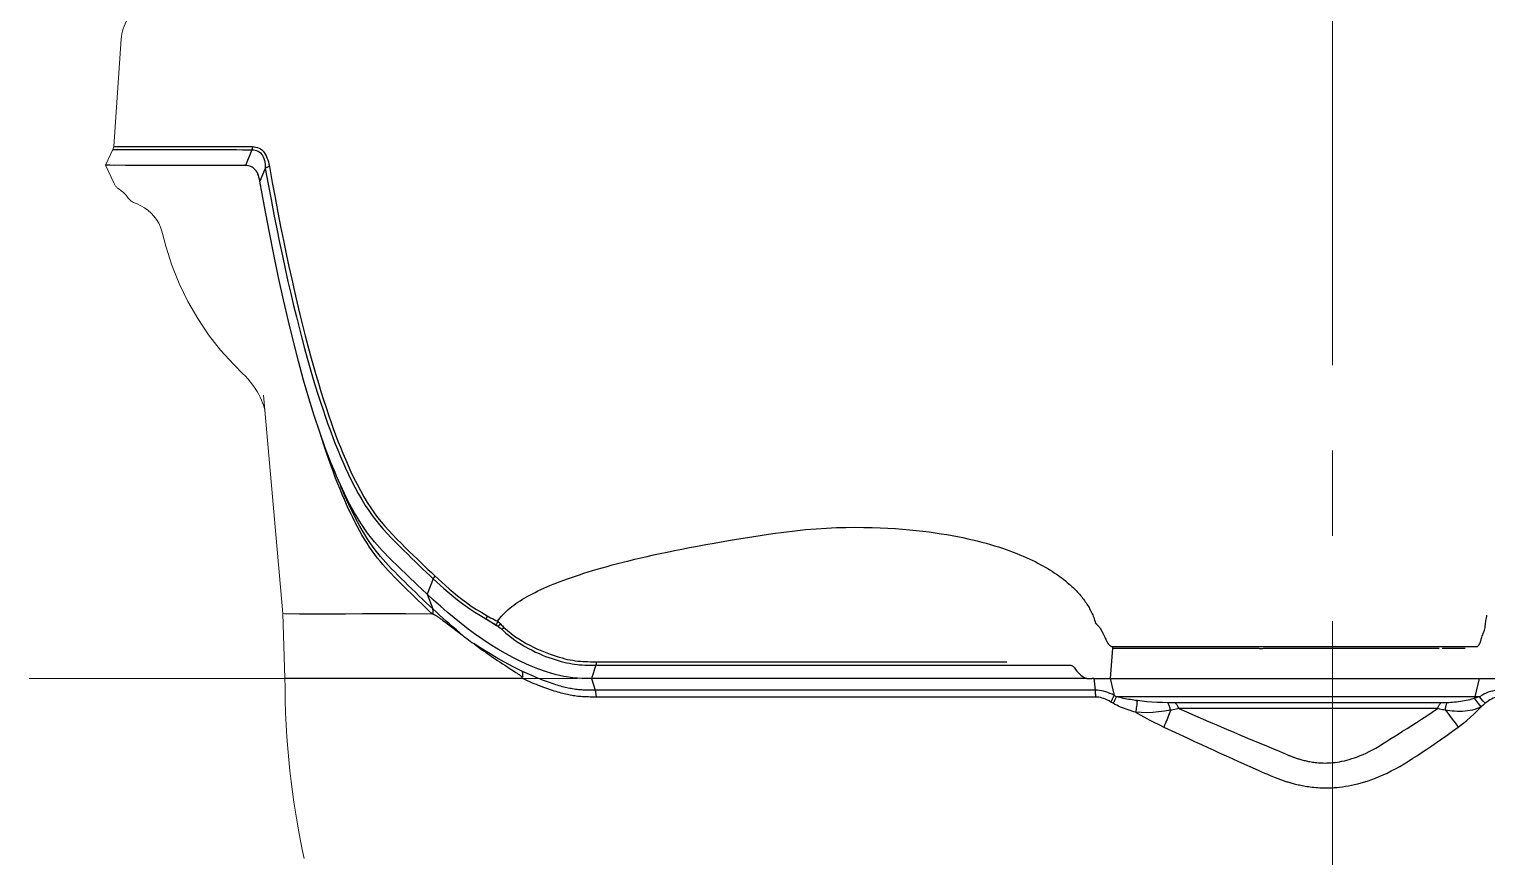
# Model space of a CAD drawing. Header units: millimetres. Extents: x 100 to 940, y 100 to 694.
# Drawn here: x 308.882 to 313.151, y 155.075 to 157.5 of the extents above; entities that cross this region are included whole.
import ezdxf

# ---------------------------------------------------------------- set-up
doc = ezdxf.new("R2010")
doc.units = ezdxf.units.MM
doc.linetypes.add('CENTER', pattern=[2, 1.25, -0.25, 0.25, -0.25])
doc.layers.add('CL', color=1, linetype='CENTER', lineweight=9)
doc.layers.add('OUTLINE', color=6, linetype='Continuous', lineweight=9)

msp = doc.modelspace()

# ---------------------------------------------------------------- linework, layer by layer
at = {"color": 9, "linetype": 'Continuous'}
for p, q in [((309.13, 157.1561), (309.1325, 157.156)), ((309.1397, 157.156), (309.1428, 157.156)), ((309.1428, 157.156), (309.1505, 157.156)), ((309.1505, 157.156), (309.1557, 157.1559)), ((309.1557, 157.1559), (309.1586, 157.1559)), ((309.1586, 157.1559), (309.1606, 157.156)), ((309.1792, 157.1559), (309.1817, 157.1559)), ((309.1817, 157.1559), (309.187, 157.156)), ((309.187, 157.156), (309.1913, 157.156)), ((309.1913, 157.156), (309.2015, 157.1559)), ((309.2095, 157.1559), (309.2453, 157.1559)), ((309.2453, 157.1559), (309.2516, 157.1559)), ((309.2617, 157.1559), (309.2765, 157.1559)), ((309.2765, 157.1559), (309.2845, 157.1558)), ((309.2845, 157.1558), (309.293, 157.1558)), ((309.3213, 157.1558), (309.3317, 157.1558)), ((309.3317, 157.1558), (309.3603, 157.1558)), ((309.4729, 157.1557), (309.4909, 157.1557)), ((309.1277, 157.1472), (309.1302, 157.1472)), ((309.1355, 157.1472), (309.1396, 157.1472)), ((309.1396, 157.1472), (309.1515, 157.1471)), ((309.1515, 157.1471), (309.1555, 157.1471)), ((309.1555, 157.1471), (309.1575, 157.1471)), ((309.1575, 157.1471), (309.1626, 157.1472)), ((309.1626, 157.1472), (309.1657, 157.1472)), ((309.169, 157.1472), (309.176, 157.1471)), ((309.176, 157.1471), (309.1785, 157.1471)), ((309.1785, 157.1471), (309.181, 157.1471)), ((309.181, 157.1471), (309.1864, 157.1471)), ((309.1864, 157.1471), (309.1894, 157.1471)), ((309.1894, 157.1471), (309.1996, 157.1471)), ((309.1996, 157.1471), (309.2403, 157.1471)), ((309.2745, 157.147), (309.2825, 157.147)), ((309.2825, 157.147), (309.291, 157.147)), ((309.3193, 157.147), (309.3297, 157.147)), ((309.3297, 157.147), (309.3583, 157.147)), ((309.5341, 157.1468), (309.5154, 157.1006)), ((309.1445, 157.0319), (309.1445, 157.0319)), ((309.1449, 157.0319), (309.1445, 157.0319)), ((309.1725, 157.0048), (309.1724, 157.0049)), ((309.7862, 156.1677), (309.7797, 156.1844)), ((310.0652, 155.8896), (310.0475, 155.8442)), ((310.0475, 155.8442), (310.0643, 155.8011)), ((310.2614, 155.7583), (310.2649, 155.7548)), ((310.2649, 155.7548), (310.2683, 155.7514)), ((310.2683, 155.7514), (310.2717, 155.748)), ((312.0547, 155.6865), (312.0484, 155.5971)), ((312.0548, 155.6876), (312.0547, 155.6865)), ((312.0549, 155.6888), (312.0548, 155.6876)), ((312.055, 155.6911), (312.0549, 155.69)), ((312.0549, 155.69), (312.0549, 155.6888)), ((312.1305, 155.6859), (312.1636, 155.6859)), ((312.1308, 155.6911), (312.1639, 155.6911)), ((312.1636, 155.6859), (312.1938, 155.6859)), ((312.1639, 155.6911), (312.1941, 155.6911)), ((312.2297, 155.6859), (312.2539, 155.6859)), ((312.23, 155.6911), (312.2542, 155.6911)), ((312.2539, 155.6859), (312.2616, 155.6859)), ((312.2542, 155.6911), (312.2618, 155.6911)), ((312.2616, 155.6859), (312.2832, 155.6859)), ((312.2618, 155.6911), (312.2835, 155.6911)), ((312.3162, 155.6859), (312.3345, 155.6859)), ((312.3165, 155.6911), (312.3348, 155.6911)), ((312.3345, 155.6859), (312.377, 155.6859)), ((312.3348, 155.6911), (312.3773, 155.6911)), ((312.4232, 155.6859), (312.4397, 155.6858)), ((312.4235, 155.6911), (312.44, 155.691)), ((312.474, 155.686), (312.4785, 155.6857)), ((312.4745, 155.6912), (312.479, 155.691)), ((312.5366, 155.6858), (312.542, 155.6858)), ((312.5368, 155.691), (312.5422, 155.691)), ((312.542, 155.6858), (312.5505, 155.6858)), ((312.5422, 155.691), (312.5506, 155.691)), ((312.5505, 155.6858), (312.5595, 155.6859)), ((312.5595, 155.6859), (312.566, 155.6859)), ((312.5628, 155.6911), (312.6101, 155.6911)), ((312.566, 155.6859), (312.5881, 155.6859)), ((312.5881, 155.6859), (312.61, 155.6859)), ((312.61, 155.6859), (312.6466, 155.6859)), ((312.6101, 155.6911), (312.6466, 155.6911)), ((312.6466, 155.6911), (312.6713, 155.6911)), ((312.6466, 155.6859), (312.6713, 155.6859)), ((312.7397, 155.6911), (312.7631, 155.6911)), ((312.7397, 155.6859), (312.7632, 155.6859)), ((312.7631, 155.6911), (312.7843, 155.6911)), ((312.7632, 155.6859), (312.7844, 155.6859)), ((312.7843, 155.6911), (312.8872, 155.6911)), ((312.7844, 155.6859), (312.8875, 155.6859)), ((312.8872, 155.6911), (312.8955, 155.6911)), ((312.8875, 155.6859), (312.8957, 155.6859)), ((312.8955, 155.6911), (312.9009, 155.691)), ((312.8957, 155.6859), (312.9011, 155.6858)), ((312.9112, 155.691), (312.9256, 155.691)), ((312.9115, 155.6858), (312.9165, 155.6858)), ((312.9165, 155.6858), (312.9259, 155.6858)), ((312.9256, 155.691), (312.9324, 155.6911)), ((312.9259, 155.6858), (312.9327, 155.6859)), ((312.9463, 155.6911), (312.9676, 155.6911)), ((312.9465, 155.6858), (312.9679, 155.6858)), ((312.9805, 155.6911), (312.9912, 155.6911)), ((312.9808, 155.6859), (312.9915, 155.6859)), ((312.9912, 155.6911), (313.0115, 155.691)), ((312.9915, 155.6859), (313.0118, 155.6858)), ((313.0115, 155.691), (313.0205, 155.691)), ((313.0205, 155.691), (313.0301, 155.691)), ((313.0208, 155.6858), (313.0304, 155.6858)), ((313.0301, 155.691), (313.0455, 155.6911)), ((313.0304, 155.6858), (313.0458, 155.6859)), ((313.0455, 155.6911), (313.0872, 155.6911)), ((313.0458, 155.6859), (313.0875, 155.6858)), ((313.1223, 155.6911), (313.1224, 155.6899)), ((313.1224, 155.6899), (313.1224, 155.6887)), ((310.5417, 155.6363), (310.5286, 155.5971)), ((310.5331, 155.6363), (311.9291, 155.6364)), ((310.7518, 155.6464), (310.8872, 155.6463)), ((311.1437, 155.6464), (311.3224, 155.6464)), ((310.5286, 155.5971), (310.54, 155.5628)), ((311.9999, 155.5985), (312.0046, 155.5626)), ((312.0484, 155.5971), (312.06, 155.5477)), ((313.1289, 155.5971), (313.1164, 155.5437)), ((312.0046, 155.5626), (310.54, 155.5628)), ((310.9652, 155.5429), (310.8354, 155.5429)), ((311.0303, 155.5429), (310.9652, 155.5429)), ((312.0665, 155.5437), (312.06, 155.5477)), ((313.1302, 155.5437), (312.0665, 155.5437)), ((313.1199, 155.5407), (313.1151, 155.5393)), ((313.1208, 155.5319), (313.1151, 155.5393)), ((313.1275, 155.543), (313.1199, 155.5407)), ((313.1302, 155.5437), (313.1275, 155.543)), ((313.1409, 155.5312), (313.1302, 155.5437)), ((312.0569, 155.5244), (312.0505, 155.5282)), ((313.0168, 155.5255), (312.2355, 155.5255)), ((313.0068, 155.5092), (312.249, 155.5091)), ((312.249, 155.5091), (312.2718, 155.4992)), ((312.2718, 155.4992), (312.3051, 155.4847)), ((313.1273, 155.5235), (313.1208, 155.5319)), ((313.1344, 155.5144), (313.1273, 155.5235)), ((313.1405, 155.5193), (313.1344, 155.5144)), ((313.1468, 155.5244), (313.1405, 155.5193)), ((313.1468, 155.5244), (313.1409, 155.5312)), ((312.2051, 155.4549), (312.2396, 155.4388)), ((312.3051, 155.4847), (312.3364, 155.4712)), ((312.3364, 155.4712), (312.3645, 155.4591)), ((312.3645, 155.4591), (312.3891, 155.4486)), ((312.3891, 155.4486), (312.4106, 155.4395)), ((313.0418, 155.4892), (313.0502, 155.4782)), ((313.0502, 155.4782), (313.0589, 155.4668)), ((313.0589, 155.4668), (313.0677, 155.455)), ((312.2396, 155.4388), (312.2734, 155.423)), ((312.2734, 155.423), (312.295, 155.413)), ((312.295, 155.413), (312.3153, 155.4035)), ((312.4106, 155.4395), (312.4297, 155.4314)), ((312.4297, 155.4314), (312.4415, 155.4264)), ((312.4415, 155.4264), (312.4524, 155.4218)), ((312.4524, 155.4218), (312.4627, 155.4176)), ((312.4943, 155.4046), (312.5058, 155.3998)), ((312.3153, 155.4035), (312.3342, 155.3948)), ((312.3342, 155.3948), (312.3514, 155.3869)), ((312.3514, 155.3869), (312.3671, 155.3797)), ((312.3671, 155.3797), (312.3814, 155.3732)), ((312.3814, 155.3732), (312.3947, 155.3672)), ((312.3947, 155.3672), (312.4071, 155.3616)), ((312.4071, 155.3616), (312.4241, 155.3539)), ((312.5058, 155.3998), (312.5336, 155.3882)), ((312.5336, 155.3882), (312.5362, 155.3871)), ((312.5503, 155.3812), (312.557, 155.3784)), ((312.557, 155.3784), (312.5613, 155.3765)), ((312.5613, 155.3765), (312.5675, 155.3737)), ((312.4241, 155.3539), (312.4813, 155.3285)), ((312.4813, 155.3285), (312.4914, 155.324)), ((312.4914, 155.324), (312.5006, 155.32)), ((312.5006, 155.32), (312.5089, 155.3164)), ((312.5089, 155.3164), (312.5167, 155.3131)), ((312.5167, 155.3131), (312.5217, 155.311)), ((312.5217, 155.311), (312.5266, 155.309))]:
    msp.add_line(p, q, dxfattribs=at)
at = {"color": 7, "linetype": 'Continuous'}
for p, q in [((309.133, 157.1008), (309.1181, 157.1009)), ((309.1426, 157.1009), (309.133, 157.1008)), ((309.2317, 157.1008), (309.2075, 157.1008)), ((309.2724, 157.1007), (309.2317, 157.1008)), ((309.2871, 157.1007), (309.2724, 157.1007)), ((309.5732, 157.0913), (309.5574, 157.0549)), ((309.5709, 156.9806), (309.5574, 157.0549)), ((309.1921, 156.9902), (309.1922, 156.9902)), ((310.0754, 155.7804), (310.0766, 155.7796)), ((310.0766, 155.7796), (310.0779, 155.7787)), ((310.0779, 155.7787), (310.0792, 155.7779)), ((310.0792, 155.7779), (310.0805, 155.7769)), ((310.0805, 155.7769), (310.0819, 155.776)), ((310.0819, 155.776), (310.0834, 155.775)), ((310.0834, 155.775), (310.0848, 155.7739)), ((310.0848, 155.7739), (310.0871, 155.7723)), ((310.0871, 155.7723), (310.0894, 155.7706)), ((310.0894, 155.7706), (310.0927, 155.7682)), ((310.0927, 155.7682), (310.0962, 155.7656)), ((310.0962, 155.7656), (310.101, 155.762)), ((310.101, 155.762), (310.1077, 155.7569)), ((310.1077, 155.7569), (310.1433, 155.7297)), ((310.1941, 155.6918), (310.2059, 155.6833)), ((310.2059, 155.6833), (310.2127, 155.6785)), ((310.2127, 155.6785), (310.2192, 155.6739)), ((310.2192, 155.6739), (310.2255, 155.6695)), ((310.2255, 155.6695), (310.2316, 155.6653)), ((310.2316, 155.6653), (310.2394, 155.6599)), ((310.2394, 155.6599), (310.2468, 155.6549)), ((310.2468, 155.6549), (310.2538, 155.6501)), ((310.2538, 155.6501), (310.2604, 155.6457)), ((310.2604, 155.6457), (310.2682, 155.6405)), ((310.2682, 155.6405), (310.2767, 155.6349)), ((310.2767, 155.6349), (310.288, 155.6275)), ((310.288, 155.6275), (310.3005, 155.6194)), ((310.3005, 155.6194), (310.3073, 155.615)), ((310.3271, 155.5971), (309.6313, 155.5971)), ((310.3073, 155.615), (310.3109, 155.6126)), ((310.3109, 155.6126), (310.3136, 155.6108)), ((310.3136, 155.6108), (310.3154, 155.6096)), ((310.3154, 155.6096), (310.3171, 155.6084)), ((310.3171, 155.6084), (310.3181, 155.6077)), ((310.3181, 155.6077), (310.3191, 155.607)), ((310.3191, 155.607), (310.3201, 155.6063)), ((310.3201, 155.6063), (310.321, 155.6056)), ((310.321, 155.6056), (310.3218, 155.605)), ((310.3218, 155.605), (310.3227, 155.6044)), ((311.9801, 155.5971), (310.5286, 155.5971)), ((312.0001, 155.5971), (313.1885, 155.5971))]:
    msp.add_line(p, q, dxfattribs=at)
at = {"color": 9, "linetype": 'Continuous'}
for points in [[(309.1297, 157.1561), (309.1298, 157.1561), (309.13, 157.1561)], [(309.1325, 157.156), (309.1358, 157.156), (309.1397, 157.156)], [(309.1606, 157.156), (309.1646, 157.156), (309.1678, 157.156)], [(309.1678, 157.156), (309.1689, 157.156), (309.1699, 157.156), (309.1722, 157.156)], [(309.1722, 157.156), (309.178, 157.1559), (309.1792, 157.1559)], [(309.2015, 157.1559), (309.2054, 157.1559), (309.2095, 157.1559)], [(309.2516, 157.1559), (309.2583, 157.1559), (309.2617, 157.1559)], [(309.293, 157.1558), (309.3019, 157.1558), (309.3065, 157.1558)], [(309.3065, 157.1558), (309.3162, 157.1558), (309.3213, 157.1558)], [(309.3603, 157.1558), (309.3728, 157.1558), (309.3793, 157.1558)], [(309.3793, 157.1558), (309.3998, 157.1557), (309.4071, 157.1557), (309.4146, 157.1557), (309.4223, 157.1557), (309.4302, 157.1557), (309.4384, 157.1557), (309.4468, 157.1557), (309.4553, 157.1557), (309.464, 157.1557), (309.4729, 157.1557)], [(309.4909, 157.1557), (309.5091, 157.1557), (309.5181, 157.1557), (309.5271, 157.1557), (309.5361, 157.1556)], [(309.5361, 157.1556), (309.536, 157.1546), (309.5359, 157.1536), (309.5357, 157.1526), (309.5355, 157.1516), (309.5353, 157.1506), (309.5351, 157.1497), (309.5348, 157.1487), (309.5345, 157.1478), (309.5341, 157.1468)], [(309.5361, 157.1556), (309.5412, 157.1554), (309.5461, 157.1546), (309.5508, 157.1532), (309.5553, 157.1513), (309.5595, 157.1489), (309.5634, 157.1459), (309.567, 157.1424), (309.5703, 157.1383), (309.5734, 157.1337), (309.5761, 157.1286), (309.5786, 157.123), (309.5808, 157.1171), (309.5826, 157.1108), (309.5842, 157.1041), (309.5855, 157.097)], [(309.1274, 157.1472), (309.1275, 157.1472), (309.1277, 157.1472)], [(309.1302, 157.1472), (309.1336, 157.1472), (309.1355, 157.1472)], [(309.1657, 157.1472), (309.1668, 157.1472), (309.169, 157.1472)], [(309.2403, 157.1471), (309.2529, 157.147), (309.2563, 157.147)], [(309.2563, 157.147), (309.267, 157.147), (309.2745, 157.147)], [(309.291, 157.147), (309.2999, 157.147), (309.3046, 157.147)], [(309.3046, 157.147), (309.3142, 157.147), (309.3193, 157.147)], [(309.3583, 157.147), (309.3708, 157.1469), (309.3773, 157.1469)], [(309.3773, 157.1469), (309.3979, 157.1469), (309.4051, 157.1469), (309.4126, 157.1469), (309.4203, 157.1469), (309.4282, 157.1469), (309.4364, 157.1469), (309.4448, 157.1469), (309.4533, 157.1469), (309.4621, 157.1469), (309.4709, 157.1469), (309.4799, 157.1469), (309.4889, 157.1469)], [(309.4889, 157.1469), (309.5071, 157.1468), (309.5161, 157.1468), (309.5251, 157.1468), (309.5341, 157.1468)], [(309.5341, 157.1468), (309.539, 157.1466), (309.5436, 157.1458), (309.5479, 157.1445), (309.552, 157.1426), (309.5559, 157.1402), (309.5593, 157.1373), (309.5624, 157.1339), (309.5651, 157.13), (309.5674, 157.1255), (309.5694, 157.1207), (309.5709, 157.1154), (309.5721, 157.1098), (309.5728, 157.1039), (309.5731, 157.0977), (309.5732, 157.0913)], [(309.5855, 157.0972), (309.5849, 157.0975), (309.5843, 157.0977), (309.5835, 157.0976), (309.5827, 157.0972), (309.5819, 157.0966), (309.5809, 157.096), (309.5799, 157.0955), (309.5787, 157.095), (309.5775, 157.0943), (309.5762, 157.0934), (309.5747, 157.0923), (309.5732, 157.0911)], [(309.5734, 157.0919), (309.5819, 157.0453), (309.5904, 157.0004), (309.5988, 156.9569), (309.6071, 156.9151), (309.6154, 156.8748), (309.6236, 156.8356), (309.6319, 156.7976), (309.6401, 156.7607), (309.6483, 156.725), (309.6565, 156.6906), (309.6646, 156.6574), (309.6726, 156.6253), (309.6806, 156.5944), (309.6886, 156.5646), (309.6965, 156.5359), (309.7044, 156.508), (309.7123, 156.481), (309.7201, 156.4551), (309.7278, 156.4304), (309.7354, 156.4067), (309.7429, 156.384), (309.7502, 156.3626), (309.7573, 156.3423), (309.7645, 156.3226), (309.7716, 156.3035), (309.7787, 156.2852), (309.786, 156.267), (309.7934, 156.2492), (309.8009, 156.2316), (309.8089, 156.2136), (309.8175, 156.1952), (309.8265, 156.1766), (309.8359, 156.1581), (309.8459, 156.1396), (309.8563, 156.1215), (309.8666, 156.1045), (309.8768, 156.089), (309.887, 156.0746), (309.8974, 156.0608), (309.9081, 156.0476), (309.9191, 156.0348), (309.9305, 156.0222), (309.9424, 156.0096), (309.9547, 155.997), (309.9668, 155.9847), (309.9788, 155.9728), (309.9907, 155.9612), (310.0022, 155.9498), (310.0135, 155.9389), (310.0244, 155.9283), (310.0351, 155.918), (310.0455, 155.9081), (310.0555, 155.8987), (310.0652, 155.8896)], [(309.5855, 157.097), (309.5939, 157.0509), (309.6021, 157.0062), (309.6103, 156.963), (309.6185, 156.9213), (309.6266, 156.881), (309.6347, 156.8419), (309.6428, 156.804), (309.6509, 156.7672), (309.6589, 156.7316), (309.6669, 156.6972), (309.6749, 156.6641), (309.6828, 156.6321), (309.6906, 156.6013), (309.6984, 156.5716), (309.7061, 156.5429), (309.7138, 156.515), (309.7216, 156.4882), (309.7292, 156.4624), (309.7367, 156.4377), (309.7442, 156.414), (309.7515, 156.3915), (309.7586, 156.3701), (309.7656, 156.3498), (309.7726, 156.3302), (309.7796, 156.3112), (309.7865, 156.2929), (309.7936, 156.2748), (309.8008, 156.257), (309.8082, 156.2394), (309.816, 156.2216), (309.8244, 156.2032), (309.8332, 156.1846), (309.8424, 156.1662), (309.8522, 156.1479), (309.8623, 156.1298), (309.8724, 156.1128), (309.8823, 156.0974), (309.8922, 156.0831), (309.9024, 156.0693), (309.913, 156.0561), (309.9238, 156.0434), (309.9351, 156.0308), (309.9469, 156.0181), (309.9592, 156.0056), (309.9713, 155.9933), (309.9833, 155.9814), (309.9952, 155.9697)], [(309.7664, 156.2199), (309.7597, 156.2388), (309.7529, 156.2585), (309.746, 156.2789), (309.7391, 156.3002), (309.732, 156.3224), (309.7317, 156.3234)], [(309.7797, 156.1844), (309.7731, 156.2018), (309.7664, 156.2199)], [(310.062, 155.787), (310.0521, 155.7964), (310.042, 155.806), (310.0318, 155.8157), (310.0215, 155.8256), (310.0112, 155.8357), (310.0009, 155.8458), (309.9906, 155.8559), (309.9804, 155.866), (309.9705, 155.876), (309.9608, 155.8857), (309.9514, 155.8953), (309.9424, 155.9047), (309.934, 155.9137), (309.9259, 155.9225), (309.9179, 155.9315), (309.9101, 155.9407), (309.9025, 155.9501), (309.8948, 155.9601), (309.887, 155.9708), (309.8792, 155.982), (309.8716, 155.9936), (309.8641, 156.0056), (309.8568, 156.018), (309.8497, 156.0306), (309.8428, 156.0431), (309.8363, 156.0558), (309.8299, 156.0685), (309.8237, 156.0811), (309.8178, 156.0938), (309.8117, 156.1071), (309.8054, 156.1213), (309.7991, 156.1361), (309.7926, 156.1516), (309.7862, 156.1677)], [(310.0643, 155.8011), (310.0543, 155.8104), (310.0442, 155.8199), (310.0339, 155.8297), (310.0236, 155.8396), (310.0132, 155.8497), (310.0028, 155.8599), (309.9924, 155.87), (309.982, 155.8802), (309.972, 155.8901), (309.9621, 155.8999), (309.9526, 155.9096), (309.9434, 155.919), (309.9349, 155.928), (309.9267, 155.9369), (309.9188, 155.9458), (309.9109, 155.955), (309.9033, 155.9643), (309.8957, 155.9742), (309.8879, 155.9847), (309.8801, 155.9957), (309.8725, 156.0072), (309.865, 156.0191), (309.8577, 156.0314), (309.8505, 156.0439), (309.8437, 156.0564), (309.837, 156.069), (309.8306, 156.0816), (309.8244, 156.0942), (309.8184, 156.1068), (309.8123, 156.12), (309.806, 156.134), (309.7996, 156.1487), (309.7947, 156.1602)], [(310.2542, 155.7648), (310.2578, 155.77), (310.2618, 155.7751), (310.2659, 155.7801), (310.2703, 155.7849), (310.2749, 155.7897), (310.2798, 155.7944), (310.2849, 155.7989), (310.2902, 155.8034), (310.2957, 155.8078), (310.3014, 155.8122), (310.3074, 155.8165), (310.3136, 155.8208), (310.32, 155.825), (310.3267, 155.8292), (310.3336, 155.8333), (310.3408, 155.8374), (310.3482, 155.8415), (310.3559, 155.8456), (310.3638, 155.8496), (310.372, 155.8536), (310.3804, 155.8576), (310.3892, 155.8616), (310.3982, 155.8656), (310.4075, 155.8696), (310.4171, 155.8735), (310.4271, 155.8775), (310.4373, 155.8815), (310.4479, 155.8855), (310.4589, 155.8894), (310.4702, 155.8934), (310.4818, 155.8974), (310.4939, 155.9014), (310.5063, 155.9054), (310.5192, 155.9094), (310.5324, 155.9135), (310.5461, 155.9175), (310.5603, 155.9216), (310.5749, 155.9257), (310.59, 155.9298), (310.6056, 155.9339), (310.6217, 155.938), (310.6384, 155.9422), (310.6556, 155.9464), (310.6734, 155.9506), (310.6918, 155.9548), (310.7108, 155.9591), (310.7305, 155.9633), (310.7509, 155.9676), (310.7719, 155.972), (310.7937, 155.9763), (310.8162, 155.9807), (310.8395, 155.9852), (310.8636, 155.9896), (310.8886, 155.9941), (310.9145, 155.9986), (310.9414, 156.0031), (310.9987, 156.0125)], [(310.9987, 156.0125), (311.029, 156.0174), (311.06, 156.0219), (311.0919, 156.0262), (311.1242, 156.0302), (311.1558, 156.0335), (311.1867, 156.036), (311.2171, 156.0379), (311.2463, 156.0392), (311.2741, 156.04), (311.3007, 156.0402), (311.3263, 156.0401), (311.3509, 156.0397), (311.3744, 156.0388), (311.3971, 156.0378), (311.419, 156.0365), (311.4401, 156.0349), (311.4606, 156.0331), (311.4803, 156.0311), (311.4993, 156.0289), (311.5177, 156.0266), (311.5356, 156.0241), (311.5528, 156.0215), (311.5694, 156.0188), (311.5855, 156.0159), (311.6011, 156.013), (311.6162, 156.0099), (311.6308, 156.0067), (311.645, 156.0035), (311.6587, 156.0001), (311.672, 155.9967), (311.6848, 155.9933), (311.6973, 155.9897), (311.7094, 155.9861), (311.7211, 155.9825), (311.7324, 155.9788), (311.7434, 155.975), (311.754, 155.9712), (311.7644, 155.9674), (311.7743, 155.9635), (311.784, 155.9596), (311.7934, 155.9557), (311.8025, 155.9517), (311.8112, 155.9477), (311.8197, 155.9437), (311.828, 155.9397), (311.8359, 155.9356), (311.8436, 155.9316), (311.8511, 155.9275), (311.8582, 155.9235), (311.8652, 155.9194), (311.8719, 155.9153), (311.8784, 155.9113), (311.8846, 155.9072), (311.8907, 155.9031), (311.8965, 155.8991), (311.9021, 155.895), (311.9075, 155.891), (311.9127, 155.887), (311.9178, 155.883), (311.9226, 155.8789), (311.9273, 155.8749), (311.9318, 155.871), (311.9361, 155.867), (311.9403, 155.863), (311.9443, 155.8591), (311.9481, 155.8553), (311.9518, 155.8514), (311.9552, 155.8476), (311.9586, 155.8438), (311.9617, 155.8401), (311.9647, 155.8365), (311.9676, 155.8329), (311.9703, 155.8293), (311.9729, 155.8258), (311.9753, 155.8223), (311.9777, 155.8188), (311.9799, 155.8154), (311.9821, 155.8119), (311.9842, 155.8085), (311.9862, 155.805), (311.9881, 155.8015), (311.99, 155.798), (311.9918, 155.7944), (311.9936, 155.7907), (311.9953, 155.787), (311.9969, 155.7833), (311.9985, 155.7794), (312, 155.7756), (312.0014, 155.7716), (312.0027, 155.7677), (312.0039, 155.7636), (312.005, 155.7596)], [(309.9952, 155.9697), (310.0181, 155.9474), (310.0291, 155.9368), (310.0397, 155.9266), (310.0501, 155.9167), (310.0602, 155.9073), (310.0699, 155.8982)], [(310.0699, 155.8982), (310.0695, 155.8972), (310.0691, 155.8962), (310.0686, 155.8953), (310.0682, 155.8943), (310.0676, 155.8933), (310.0671, 155.8924), (310.0665, 155.8914), (310.0659, 155.8905), (310.0652, 155.8896)], [(310.0652, 155.8896), (310.0752, 155.8803), (310.0857, 155.8708), (310.0966, 155.8611), (310.1079, 155.8513), (310.1197, 155.8413), (310.1321, 155.8312), (310.145, 155.8211), (310.1586, 155.8109), (310.1728, 155.8009), (310.1878, 155.7911), (310.2035, 155.7814), (310.2199, 155.772)], [(310.0699, 155.8982), (310.0799, 155.8889), (310.0904, 155.8794), (310.1013, 155.8697), (310.1126, 155.8599), (310.1243, 155.8499), (310.1366, 155.8398), (310.1494, 155.8297), (310.1629, 155.8195), (310.177, 155.8095), (310.1918, 155.7998), (310.2074, 155.7901), (310.2237, 155.7807)], [(310.0647, 155.7864), (310.0649, 155.7881), (310.065, 155.7898), (310.0651, 155.7915), (310.0652, 155.7931), (310.0651, 155.7948), (310.065, 155.7964), (310.0648, 155.798), (310.0646, 155.7995), (310.0643, 155.8011)], [(310.1536, 155.722), (310.1434, 155.7307), (310.1332, 155.7395), (310.1231, 155.7482), (310.1132, 155.7569), (310.1034, 155.7656), (310.0936, 155.7743), (310.0838, 155.7832), (310.074, 155.7921), (310.0643, 155.8011)], [(310.2237, 155.7807), (310.2234, 155.7797), (310.2231, 155.7787), (310.2227, 155.7777), (310.2223, 155.7767), (310.2219, 155.7758), (310.2215, 155.7748), (310.221, 155.7739), (310.2205, 155.7729), (310.2199, 155.772)], [(310.2199, 155.772), (310.2248, 155.7691), (310.2296, 155.7662), (310.2346, 155.7633), (310.2395, 155.7604), (310.2446, 155.7575), (310.2496, 155.7547)], [(310.2237, 155.7807), (310.2286, 155.778), (310.2336, 155.7753), (310.2387, 155.7726), (310.2438, 155.77), (310.249, 155.7674), (310.2542, 155.7648)], [(310.2542, 155.7648), (310.2538, 155.7636), (310.2535, 155.7624), (310.253, 155.7613), (310.2526, 155.7601), (310.2521, 155.759), (310.2515, 155.7579), (310.2509, 155.7568), (310.2503, 155.7557), (310.2496, 155.7547)], [(310.2496, 155.7547), (310.2509, 155.754), (310.2521, 155.7532), (310.2532, 155.7525), (310.2541, 155.7516), (310.255, 155.7508), (310.2557, 155.7498)], [(310.2542, 155.7648), (310.2556, 155.7638), (310.257, 155.7627), (310.2583, 155.7616), (310.2594, 155.7605), (310.2605, 155.7594), (310.2614, 155.7583)], [(310.2557, 155.7498), (310.2578, 155.7484), (310.2597, 155.7469), (310.2617, 155.7454), (310.2636, 155.7439), (310.2654, 155.7424), (310.2673, 155.7408)], [(310.2614, 155.7583), (310.261, 155.7573), (310.2605, 155.7564), (310.26, 155.7555), (310.2594, 155.7546), (310.2588, 155.7537), (310.2581, 155.7528), (310.2575, 155.7519), (310.2568, 155.7511), (310.256, 155.7502)], [(310.2717, 155.748), (310.2714, 155.7472), (310.2709, 155.7463), (310.2705, 155.7455), (310.27, 155.7447), (310.2695, 155.7439), (310.269, 155.7431), (310.2685, 155.7423), (310.2679, 155.7415), (310.2673, 155.7408)], [(310.2717, 155.748), (310.2828, 155.7381), (310.2939, 155.729), (310.305, 155.7206), (310.316, 155.7131), (310.3269, 155.7064), (310.3377, 155.7002), (310.3483, 155.6944), (310.3587, 155.6892), (310.3689, 155.6844), (310.3789, 155.6799), (310.3887, 155.6758), (310.3983, 155.672), (310.4076, 155.6686), (310.4167, 155.6653), (310.4256, 155.6624), (310.4343, 155.6597), (310.4428, 155.6573), (310.4511, 155.6552), (310.4591, 155.6533), (310.4668, 155.6517), (310.4744, 155.6504), (310.4819, 155.6492), (310.4891, 155.6483), (310.4964, 155.6476), (310.5037, 155.6471), (310.511, 155.6468), (310.5186, 155.6465), (310.5266, 155.6464), (310.5348, 155.6463), (310.5433, 155.6463)], [(312.005, 155.7596), (312.0056, 155.7591), (312.0062, 155.7586), (312.0068, 155.758), (312.0074, 155.7575), (312.008, 155.757), (312.0086, 155.7564)], [(312.0086, 155.7564), (312.0105, 155.7546), (312.0123, 155.7527), (312.014, 155.7508), (312.0156, 155.7488), (312.0171, 155.7468), (312.0186, 155.7446), (312.02, 155.7424), (312.0213, 155.7402), (312.0226, 155.7378)], [(313.1459, 155.7429), (313.1463, 155.7469), (313.1467, 155.751), (313.1471, 155.755), (313.1476, 155.759), (313.1482, 155.763), (313.1488, 155.767), (313.1494, 155.7709), (313.1501, 155.7749), (313.1509, 155.7788), (313.1517, 155.7827)], [(310.2673, 155.7408), (310.2785, 155.7304), (310.2896, 155.7209), (310.3007, 155.7122), (310.3118, 155.7044), (310.3228, 155.6974), (310.3337, 155.691), (310.3444, 155.6851), (310.3549, 155.6797), (310.3652, 155.6748), (310.3753, 155.6702), (310.3851, 155.666), (310.3948, 155.6621), (310.4042, 155.6586), (310.4134, 155.6553), (310.4224, 155.6524), (310.4312, 155.6497), (310.4398, 155.6473), (310.4482, 155.6452), (310.4563, 155.6433), (310.4642, 155.6417), (310.472, 155.6403), (310.4795, 155.6392), (310.4869, 155.6383), (310.4943, 155.6376), (310.5017, 155.6371), (310.5091, 155.6367), (310.5168, 155.6365), (310.5248, 155.6363), (310.5331, 155.6363)], [(312.0226, 155.7378), (312.0239, 155.7354), (312.0252, 155.7328), (312.0266, 155.7302), (312.0294, 155.7246)], [(312.0294, 155.7246), (312.0308, 155.7217), (312.0323, 155.7186), (312.0338, 155.7154), (312.0353, 155.7121)], [(312.0353, 155.7121), (312.0359, 155.7106), (312.0366, 155.7091), (312.0373, 155.7078), (312.0379, 155.7065), (312.0386, 155.7052), (312.0393, 155.704), (312.0399, 155.7029), (312.0406, 155.7018), (312.0413, 155.7007), (312.042, 155.6998), (312.0427, 155.6988), (312.0434, 155.6979), (312.0441, 155.697), (312.0449, 155.6962), (312.0457, 155.6954), (312.0465, 155.6947), (312.0474, 155.6939), (312.0483, 155.6933), (312.0493, 155.6927), (312.0503, 155.6922), (312.0514, 155.6917), (312.0525, 155.6914), (312.0537, 155.6912), (312.055, 155.6911)], [(313.1223, 155.6911), (313.123, 155.6911), (313.1237, 155.6913), (313.1243, 155.6915), (313.125, 155.6919), (313.1257, 155.6924), (313.1263, 155.693), (313.127, 155.6937), (313.1277, 155.6945), (313.1283, 155.6955), (313.129, 155.6965), (313.1296, 155.6977), (313.1302, 155.6989), (313.1308, 155.7001), (313.1314, 155.7014), (313.1319, 155.7028), (313.1324, 155.7042), (313.133, 155.7057), (313.1335, 155.7072), (313.134, 155.7088), (313.1345, 155.7104), (313.135, 155.7121)], [(313.135, 155.7121), (313.136, 155.7153), (313.137, 155.7186), (313.1381, 155.7219), (313.1393, 155.7253), (313.1405, 155.7287), (313.1418, 155.7322), (313.1431, 155.7357), (313.1445, 155.7392), (313.1459, 155.7429)], [(310.327, 155.618), (310.2999, 155.6314), (310.2743, 155.645), (310.2499, 155.6587), (310.2269, 155.6724), (310.2049, 155.686), (310.1842, 155.6994)], [(312.0547, 155.6859), (312.0682, 155.6859), (312.0942, 155.6859)], [(312.055, 155.6911), (312.0685, 155.6911), (312.0945, 155.6911)], [(312.0942, 155.6859), (312.1067, 155.6859), (312.1305, 155.6859)], [(312.0945, 155.6911), (312.107, 155.6911), (312.1308, 155.6911)], [(312.1938, 155.6859), (312.2123, 155.6859), (312.2297, 155.6859)], [(312.1941, 155.6911), (312.2126, 155.6911), (312.23, 155.6911)], [(312.2832, 155.6859), (312.3034, 155.6859), (312.3162, 155.6859)], [(312.2835, 155.6911), (312.3037, 155.6911), (312.3165, 155.6911)], [(312.377, 155.6859), (312.3861, 155.6859), (312.4232, 155.6859)], [(312.3773, 155.6911), (312.3864, 155.6911), (312.4235, 155.6911)], [(312.4397, 155.6858), (312.4445, 155.6859), (312.4469, 155.6859), (312.4492, 155.6859)], [(312.44, 155.691), (312.4448, 155.6911), (312.4471, 155.6911), (312.4494, 155.6911)], [(312.4492, 155.6859), (312.4583, 155.6861), (312.4606, 155.6862), (312.4628, 155.6862), (312.4651, 155.6862), (312.4673, 155.6862), (312.4696, 155.6861), (312.474, 155.686)], [(312.4494, 155.6911), (312.4585, 155.6914), (312.4608, 155.6914), (312.4631, 155.6914), (312.4654, 155.6914), (312.4677, 155.6914), (312.4699, 155.6914), (312.4745, 155.6912)], [(312.4785, 155.6857), (312.4808, 155.6856), (312.4831, 155.6856), (312.4855, 155.6855), (312.4878, 155.6855), (312.4903, 155.6854), (312.4927, 155.6855), (312.4951, 155.6855), (312.4976, 155.6856), (312.5001, 155.6857), (312.5026, 155.6859), (312.5052, 155.686), (312.5077, 155.686), (312.5103, 155.6861), (312.5129, 155.6861), (312.5155, 155.6861), (312.5181, 155.6861), (312.5207, 155.6861), (312.5312, 155.6859)], [(312.479, 155.691), (312.4812, 155.6909), (312.4835, 155.6908), (312.4858, 155.6907), (312.4882, 155.6907), (312.4905, 155.6906), (312.4929, 155.6907), (312.4953, 155.6907), (312.4977, 155.6908), (312.5002, 155.691), (312.5027, 155.6911), (312.5053, 155.6912), (312.5078, 155.6912), (312.5104, 155.6913), (312.5131, 155.6913), (312.5157, 155.6913), (312.5183, 155.6913), (312.5209, 155.6913), (312.5236, 155.6912), (312.5315, 155.6911)], [(312.5312, 155.6859), (312.5339, 155.6858), (312.5366, 155.6858)], [(312.5315, 155.6911), (312.5342, 155.691), (312.5368, 155.691)], [(312.5506, 155.691), (312.5566, 155.6911), (312.5628, 155.6911)], [(312.6713, 155.6911), (312.685, 155.6911), (312.7397, 155.6911)], [(312.6713, 155.6859), (312.685, 155.6859), (312.7397, 155.6859)], [(312.9009, 155.691), (312.9035, 155.691), (312.9061, 155.691), (312.9112, 155.691)], [(312.9011, 155.6858), (312.9037, 155.6858), (312.9064, 155.6858), (312.9115, 155.6858)], [(312.9324, 155.6911), (312.9347, 155.6911), (312.9463, 155.6911)], [(312.9327, 155.6859), (312.9349, 155.6859), (312.9465, 155.6858)], [(312.9676, 155.6911), (312.9738, 155.6911), (312.9805, 155.6911)], [(312.9679, 155.6858), (312.9741, 155.6859), (312.9808, 155.6859)], [(313.0872, 155.6911), (313.0938, 155.6911), (313.1223, 155.6911)], [(310.5263, 155.5628), (310.5218, 155.5628), (310.5174, 155.5629), (310.513, 155.563), (310.5085, 155.5632), (310.5041, 155.5634), (310.4997, 155.5636), (310.4954, 155.5639), (310.491, 155.5643), (310.4867, 155.5648), (310.4824, 155.5653), (310.4781, 155.5659), (310.4738, 155.5666), (310.4695, 155.5674), (310.4653, 155.5682), (310.461, 155.569), (310.4567, 155.57), (310.4524, 155.571), (310.448, 155.572), (310.4435, 155.5732), (310.4389, 155.5745), (310.4342, 155.5758), (310.4294, 155.5772), (310.4244, 155.5788), (310.4193, 155.5804), (310.414, 155.5822), (310.4086, 155.5841), (310.403, 155.5861), (310.3974, 155.5881), (310.3916, 155.5903), (310.3857, 155.5926), (310.3797, 155.595), (310.3735, 155.5974), (310.3673, 155.6), (310.3609, 155.6027), (310.3544, 155.6055), (310.3478, 155.6084), (310.341, 155.6115), (310.334, 155.6147), (310.327, 155.618)], [(310.3276, 155.6003), (310.3278, 155.6024), (310.3279, 155.6044), (310.328, 155.6064), (310.328, 155.6084), (310.328, 155.6104), (310.3278, 155.6123), (310.3276, 155.6143), (310.3273, 155.6162), (310.327, 155.618)], [(310.5433, 155.6463), (310.5433, 155.6452), (310.5432, 155.644), (310.5431, 155.6429), (310.543, 155.6418), (310.5428, 155.6406), (310.5426, 155.6395), (310.5423, 155.6384), (310.542, 155.6373), (310.5417, 155.6363)], [(310.5433, 155.6463), (310.6131, 155.6463), (310.7518, 155.6464)], [(310.8872, 155.6463), (311.0181, 155.6463), (311.1437, 155.6464)], [(311.3224, 155.6464), (311.3797, 155.6464), (311.4357, 155.6464), (311.4905, 155.6464)], [(311.4905, 155.6464), (311.6973, 155.6463), (311.7459, 155.6463)], [(311.9291, 155.6364), (311.9306, 155.6363), (311.932, 155.6362), (311.9334, 155.6359), (311.9348, 155.6355), (311.9361, 155.635), (311.9374, 155.6344), (311.9386, 155.6337), (311.9398, 155.6328), (311.9409, 155.6319), (311.9419, 155.6309), (311.9428, 155.6297), (311.9437, 155.6285)], [(311.9437, 155.6285), (311.947, 155.6236), (311.9506, 155.619), (311.9543, 155.6148), (311.9582, 155.6109), (311.9623, 155.6073), (311.9665, 155.6041), (311.9709, 155.6014), (311.9754, 155.599), (311.9801, 155.5971)], [(310.5251, 155.5429), (310.5206, 155.543), (310.5161, 155.5431), (310.5116, 155.5433), (310.5071, 155.5435), (310.5026, 155.5437), (310.4981, 155.544), (310.4936, 155.5444), (310.4891, 155.5449), (310.4846, 155.5454), (310.4802, 155.546), (310.4758, 155.5466), (310.4714, 155.5474), (310.467, 155.5482), (310.4627, 155.549), (310.4583, 155.5499), (310.4538, 155.5509), (310.4493, 155.552), (310.4448, 155.5531), (310.4401, 155.5544), (310.4353, 155.5557), (310.4304, 155.5571), (310.4253, 155.5586), (310.4201, 155.5602), (310.4148, 155.562), (310.4093, 155.5638), (310.4037, 155.5657), (310.398, 155.5678), (310.3921, 155.5699), (310.3862, 155.5721), (310.3801, 155.5745), (310.3739, 155.5769), (310.3676, 155.5794), (310.3612, 155.582), (310.3547, 155.5848), (310.348, 155.5877), (310.3412, 155.5907), (310.3342, 155.5938), (310.3271, 155.5971)], [(310.8354, 155.5429), (310.5388, 155.5429), (310.5342, 155.5429), (310.5251, 155.5429)], [(310.54, 155.5628), (310.5354, 155.5628), (310.5263, 155.5628)], [(310.5434, 155.5429), (310.5433, 155.5452), (310.5431, 155.5474), (310.5429, 155.5497), (310.5426, 155.5519), (310.5422, 155.5542), (310.5418, 155.5564), (310.5413, 155.5585), (310.5407, 155.5607), (310.54, 155.5628)], [(311.3346, 155.5429), (311.2171, 155.5429), (311.1564, 155.5428), (311.0303, 155.5429)], [(311.5006, 155.5429), (311.4465, 155.5429), (311.3912, 155.5429), (311.3346, 155.5429)], [(312.0059, 155.5429), (311.7034, 155.5429), (311.6548, 155.5429), (311.6047, 155.5429), (311.5006, 155.5429)], [(312.0059, 155.5429), (312.0059, 155.5451), (312.0058, 155.5474), (312.0057, 155.5496), (312.0056, 155.5519), (312.0055, 155.5541), (312.0053, 155.5563), (312.0051, 155.5584), (312.0049, 155.5606), (312.0046, 155.5626)], [(312.06, 155.5477), (312.0538, 155.5508), (312.0476, 155.5535), (312.0414, 155.5559), (312.0352, 155.558), (312.029, 155.5597), (312.0228, 155.561), (312.0167, 155.5619), (312.0107, 155.5625), (312.0046, 155.5626)], [(312.0505, 155.5282), (312.0453, 155.5313), (312.0401, 155.5339), (312.0349, 155.5363), (312.0299, 155.5383), (312.0249, 155.5399), (312.02, 155.5412), (312.0152, 155.5421), (312.0105, 155.5427), (312.0059, 155.5429)], [(312.0505, 155.5282), (312.0518, 155.5305), (312.053, 155.5328), (312.0541, 155.535), (312.0552, 155.5372), (312.0563, 155.5394), (312.0573, 155.5415), (312.0583, 155.5436), (312.0592, 155.5457), (312.06, 155.5477)], [(312.0569, 155.5244), (312.0582, 155.5266), (312.0594, 155.5289), (312.0606, 155.5311), (312.0617, 155.5333), (312.0627, 155.5355), (312.0638, 155.5376), (312.0647, 155.5397), (312.0656, 155.5417), (312.0665, 155.5437)], [(312.1278, 155.5323), (312.1227, 155.533), (312.1177, 155.5337), (312.1126, 155.5344), (312.1074, 155.5353), (312.1022, 155.5361), (312.097, 155.537), (312.0918, 155.538), (312.0865, 155.539), (312.0814, 155.5401), (312.0763, 155.5412), (312.0714, 155.5425), (312.0665, 155.5437)], [(312.1228, 155.4983), (312.1239, 155.5026), (312.1248, 155.5068), (312.1256, 155.511), (312.1263, 155.515), (312.1268, 155.5189), (312.1273, 155.5226), (312.1276, 155.5261), (312.1277, 155.5293), (312.1278, 155.5323)], [(312.2167, 155.5258), (312.201, 155.5264), (312.1856, 155.5271), (312.1706, 155.528), (312.1559, 155.5292), (312.1416, 155.5306), (312.1278, 155.5323)], [(313.1151, 155.5393), (313.1108, 155.5378), (313.1063, 155.5363), (313.1014, 155.5349), (313.0963, 155.5336), (313.091, 155.5324), (313.0855, 155.5313), (313.0798, 155.5303), (313.0739, 155.5294), (313.0681, 155.5286), (313.0623, 155.528), (313.0565, 155.5274), (313.0509, 155.5269), (313.0455, 155.5265), (313.0403, 155.5262), (313.0353, 155.5259)], [(313.1164, 155.5437), (313.1162, 155.543), (313.116, 155.5422), (313.1158, 155.5415), (313.1156, 155.5407), (313.1154, 155.54), (313.1151, 155.5393)], [(313.1876, 155.5626), (313.1811, 155.5624), (313.1747, 155.5617), (313.1683, 155.5605), (313.1618, 155.5589), (313.1553, 155.5567), (313.1489, 155.5541), (313.1426, 155.5511), (313.1364, 155.5476), (313.1302, 155.5437)], [(313.1873, 155.5428), (313.183, 155.5426), (313.1786, 155.5419), (313.1742, 155.5408), (313.1697, 155.5392), (313.1651, 155.537), (313.1605, 155.5345), (313.156, 155.5316), (313.1514, 155.5282), (313.1468, 155.5244)], [(312.1228, 155.4983), (312.1174, 155.4998), (312.112, 155.5014), (312.1065, 155.5031), (312.1009, 155.505), (312.0953, 155.5069), (312.0897, 155.5089), (312.0841, 155.5111), (312.0785, 155.5135), (312.0729, 155.5159), (312.0675, 155.5186), (312.0622, 155.5214), (312.0569, 155.5244)], [(312.2245, 155.5039), (312.2072, 155.5013), (312.1899, 155.4991), (312.1727, 155.4976), (312.1558, 155.4969), (312.1391, 155.4971), (312.1228, 155.4983)], [(312.1228, 155.4983), (312.1356, 155.4908), (312.1488, 155.4834), (312.1623, 155.4761), (312.1762, 155.4689), (312.1905, 155.4619), (312.2051, 155.4549)], [(312.2245, 155.5039), (312.2228, 155.4989), (312.221, 155.4937), (312.219, 155.4884), (312.2169, 155.483), (312.2147, 155.4775), (312.2125, 155.472), (312.2101, 155.4663), (312.2077, 155.4606), (312.2051, 155.4549)], [(312.2355, 155.5255), (312.2319, 155.5255), (312.2282, 155.5255), (312.2245, 155.5256), (312.2167, 155.5258)], [(312.2246, 155.5039), (312.224, 155.507), (312.2234, 155.51), (312.2227, 155.5128), (312.2218, 155.5154), (312.221, 155.5179), (312.22, 155.5202), (312.2189, 155.5223), (312.2178, 155.5241), (312.2167, 155.5258)], [(312.249, 155.5091), (312.2452, 155.5082), (312.2413, 155.5073), (312.2373, 155.5064), (312.2331, 155.5055), (312.2289, 155.5047), (312.2245, 155.5039)], [(312.2489, 155.5091), (312.2481, 155.5114), (312.2471, 155.5136), (312.2461, 155.5157), (312.2451, 155.5177), (312.2439, 155.5195), (312.2428, 155.5212), (312.2415, 155.5228), (312.2403, 155.5242), (312.239, 155.5255)], [(312.5675, 155.3737), (312.5696, 155.3729), (312.5716, 155.372), (312.5736, 155.3711), (312.5757, 155.3703), (312.5778, 155.3694), (312.5798, 155.3686), (312.5819, 155.3678), (312.584, 155.367), (312.5862, 155.3663), (312.5884, 155.3655), (312.5907, 155.3647), (312.5931, 155.3639), (312.5957, 155.3631), (312.5983, 155.3622), (312.6009, 155.3614), (312.6037, 155.3606), (312.6066, 155.3597), (312.6096, 155.3589), (312.6126, 155.3581), (312.6158, 155.3573), (312.619, 155.3565), (312.6224, 155.3557), (312.6258, 155.355), (312.6294, 155.3543), (312.633, 155.3536), (312.6368, 155.3529), (312.6408, 155.3523), (312.6448, 155.3517), (312.649, 155.3512), (312.6534, 155.3507), (312.6579, 155.3503), (312.6626, 155.35), (312.6674, 155.3497), (312.6724, 155.3496), (312.6777, 155.3495), (312.6831, 155.3496), (312.6888, 155.3498), (312.6947, 155.3501), (312.7008, 155.3507), (312.707, 155.3514), (312.7135, 155.3523), (312.7202, 155.3534), (312.727, 155.3547), (312.734, 155.3562), (312.7412, 155.358), (312.7486, 155.3601), (312.7562, 155.3624), (312.7641, 155.365), (312.7721, 155.3679), (312.7803, 155.3712), (312.7888, 155.3748), (312.7976, 155.3788), (312.8067, 155.3832), (312.8161, 155.388), (312.8258, 155.3933), (312.8356, 155.3991), (312.8454, 155.4053), (312.8557, 155.4119), (312.8669, 155.4191), (312.879, 155.4265), (312.8915, 155.4343), (312.9043, 155.4425), (312.9176, 155.4509), (312.9314, 155.4597), (312.9457, 155.4687), (312.9603, 155.4781), (312.9754, 155.488), (312.9909, 155.4984), (313.0068, 155.5092)], [(313.0068, 155.5092), (313.0077, 155.5114), (313.0087, 155.5136), (313.0097, 155.5157), (313.0107, 155.5177), (313.0119, 155.5195), (313.013, 155.5212), (313.0142, 155.5228), (313.0155, 155.5242), (313.0168, 155.5255)], [(313.0363, 155.5034), (313.0258, 155.5051), (313.0218, 155.5058), (313.0178, 155.5066), (313.014, 155.5074), (313.0104, 155.5083), (313.0068, 155.5092)], [(313.0353, 155.5259), (313.032, 155.5258), (313.0287, 155.5257), (313.0256, 155.5256), (313.0226, 155.5255), (313.0197, 155.5255), (313.0168, 155.5255)], [(313.03, 155.5044), (313.0303, 155.5075), (313.0307, 155.5104), (313.0311, 155.5131), (313.0316, 155.5157), (313.0322, 155.5182), (313.0329, 155.5204), (313.0336, 155.5224), (313.0344, 155.5243), (313.0353, 155.5259)], [(313.03, 155.5044), (313.0338, 155.4995), (313.0418, 155.4892)], [(313.1344, 155.5144), (313.1288, 155.5115), (313.1228, 155.5089), (313.1164, 155.5067), (313.1096, 155.5048), (313.1025, 155.5032), (313.0952, 155.5021), (313.0876, 155.5012), (313.0799, 155.5007), (313.0722, 155.5006), (313.0646, 155.5007), (313.0571, 155.5011), (313.0498, 155.5017), (313.0429, 155.5025), (313.0363, 155.5034)], [(313.0677, 155.455), (313.0803, 155.4645), (313.0923, 155.4742), (313.1037, 155.484), (313.1145, 155.494), (313.1247, 155.5041), (313.1344, 155.5144)], [(312.5266, 155.309), (312.5316, 155.3069), (312.5341, 155.3059), (312.5367, 155.3049), (312.5392, 155.3039), (312.5418, 155.303), (312.5444, 155.302), (312.547, 155.301), (312.5497, 155.3001), (312.5523, 155.2992), (312.5549, 155.2983), (312.5575, 155.2974), (312.5602, 155.2965), (312.5628, 155.2957), (312.5655, 155.2948), (312.5683, 155.294), (312.5712, 155.2931), (312.5741, 155.2922), (312.5772, 155.2914), (312.5805, 155.2905), (312.5838, 155.2896), (312.5873, 155.2887), (312.5908, 155.2878), (312.5945, 155.2869), (312.5984, 155.286), (312.6024, 155.2852), (312.6065, 155.2843), (312.6107, 155.2835), (312.6151, 155.2827), (312.6197, 155.2819), (312.6244, 155.2811), (312.6292, 155.2804), (312.6343, 155.2797), (312.6395, 155.2791), (312.6449, 155.2785), (312.6505, 155.278), (312.6563, 155.2776), (312.6623, 155.2772), (312.6686, 155.277), (312.6751, 155.2768), (312.6819, 155.2768), (312.6889, 155.2769), (312.6963, 155.2772), (312.704, 155.2776), (312.7119, 155.2782), (312.72, 155.279), (312.7284, 155.28), (312.7371, 155.2812), (312.7459, 155.2827), (312.7549, 155.2844), (312.7642, 155.2865), (312.7738, 155.2888), (312.7836, 155.2914), (312.7936, 155.2943), (312.8039, 155.2977), (312.8144, 155.3013), (312.8252, 155.3054), (312.8363, 155.3099), (312.8476, 155.3148), (312.8593, 155.3202), (312.8713, 155.3262), (312.8837, 155.3327), (312.8962, 155.3397), (312.9089, 155.3472), (312.9218, 155.3551), (312.9349, 155.3634), (312.9482, 155.372), (312.9617, 155.381), (312.9756, 155.3903), (312.9898, 155.4), (313.0043, 155.41), (313.0194, 155.4205), (313.035, 155.4315), (313.0511, 155.443), (313.0677, 155.455)], [(312.4627, 155.4176), (312.4816, 155.4098), (312.4943, 155.4046)], [(312.5362, 155.3871), (312.5411, 155.3851), (312.5503, 155.3812)]]:
    msp.add_lwpolyline(points, dxfattribs=at)
at = {"color": 7, "linetype": 'Continuous'}
for points in [[(309.1181, 157.1009), (309.109, 157.1009), (309.1067, 157.101), (309.1058, 157.101)], [(309.2075, 157.1008), (309.1962, 157.1008), (309.1854, 157.1008), (309.1747, 157.1008), (309.1642, 157.1008), (309.1426, 157.1009)], [(309.4071, 157.1006), (309.3879, 157.1006), (309.3695, 157.1007), (309.3518, 157.1007), (309.3347, 157.1007), (309.3182, 157.1007), (309.2871, 157.1007)], [(309.5154, 157.1006), (309.492, 157.1006), (309.4694, 157.1006), (309.4478, 157.1006), (309.4071, 157.1006)], [(309.5522, 157.0748), (309.5515, 157.0763), (309.5494, 157.0806), (309.5469, 157.0845), (309.5443, 157.0879), (309.5414, 157.091), (309.5382, 157.0935), (309.5349, 157.0957), (309.5313, 157.0975), (309.5276, 157.0989), (309.5237, 157.0998), (309.5196, 157.1004), (309.5154, 157.1006)], [(309.5574, 157.0549), (309.5564, 157.0608), (309.5551, 157.0664), (309.5534, 157.0716), (309.5522, 157.0748)], [(309.7779, 156.2004), (309.7658, 156.2301), (309.7494, 156.2732), (309.7332, 156.3191), (309.7172, 156.3675), (309.7015, 156.4182), (309.686, 156.4713), (309.6709, 156.5268), (309.656, 156.5846), (309.6413, 156.6447), (309.6268, 156.7072), (309.6125, 156.772), (309.5984, 156.8392), (309.5846, 156.9087), (309.5709, 156.9806)], [(309.7994, 156.1517), (309.7824, 156.1896), (309.7779, 156.2004)], [(310.0475, 155.8442), (310.0184, 155.8714), (309.9908, 155.898), (309.9645, 155.9235), (309.9396, 155.9482), (309.916, 155.9725), (309.8938, 155.9973), (309.873, 156.0235), (309.8533, 156.0519), (309.8347, 156.0828), (309.8168, 156.1161), (309.7994, 156.1517)], [(310.5286, 155.5971), (310.5014, 155.5973), (310.4746, 155.5989), (310.4483, 155.6029), (310.4224, 155.609), (310.397, 155.6167), (310.3721, 155.6256), (310.3477, 155.6355), (310.3238, 155.6462), (310.3003, 155.6577), (310.2773, 155.6701), (310.2547, 155.6831), (310.2324, 155.6969), (310.2106, 155.7113), (310.1891, 155.7264), (310.168, 155.742), (310.1471, 155.7581), (310.1265, 155.7748), (310.1063, 155.7918), (310.0864, 155.8092), (310.0667, 155.8267), (310.0475, 155.8442)], [(309.6739, 155.7867), (309.6986, 155.7866), (309.729, 155.7866), (309.7654, 155.7868), (309.8082, 155.7871), (309.8586, 155.7873), (309.9175, 155.7873), (309.9852, 155.7872), (310.062, 155.787)], [(310.062, 155.787), (310.0622, 155.787), (310.0624, 155.787), (310.0626, 155.787), (310.0628, 155.7869), (310.0631, 155.7869), (310.0633, 155.7868), (310.0635, 155.7868), (310.0637, 155.7867), (310.064, 155.7866), (310.0642, 155.7866), (310.0644, 155.7865), (310.0647, 155.7864)], [(310.0647, 155.7864), (310.065, 155.7863), (310.0652, 155.7862), (310.0655, 155.786), (310.0658, 155.7859), (310.0661, 155.7858), (310.0664, 155.7856), (310.0668, 155.7855), (310.0671, 155.7853), (310.0675, 155.7851), (310.0678, 155.7849), (310.0682, 155.7847), (310.0686, 155.7845), (310.069, 155.7843), (310.0694, 155.7841), (310.0698, 155.7838), (310.0703, 155.7836), (310.0707, 155.7833), (310.0712, 155.783), (310.0717, 155.7827), (310.0722, 155.7824), (310.0727, 155.7821), (310.0732, 155.7818), (310.0737, 155.7815), (310.0743, 155.7811), (310.0754, 155.7804)], [(310.2554, 155.7494), (310.2493, 155.7528), (310.2433, 155.7564), (310.2373, 155.7601), (310.2314, 155.7639), (310.2256, 155.7679), (310.2199, 155.772)], [(310.2673, 155.7408), (310.2651, 155.742), (310.2631, 155.7432), (310.2611, 155.7446), (310.2591, 155.7461), (310.2573, 155.7477), (310.2554, 155.7494)], [(310.1433, 155.7297), (310.1457, 155.7279), (310.1482, 155.726), (310.1508, 155.7241), (310.1536, 155.722)], [(310.1536, 155.722), (310.1585, 155.7182), (310.1635, 155.7144), (310.1685, 155.7106), (310.1736, 155.7068), (310.1789, 155.7031), (310.1842, 155.6994)], [(310.1842, 155.6993), (310.1867, 155.6974), (310.1892, 155.6954), (310.1917, 155.6936), (310.1941, 155.6918)], [(310.3227, 155.6044), (310.3231, 155.6041), (310.3235, 155.6038), (310.3238, 155.6035), (310.3242, 155.6032), (310.3246, 155.6029), (310.3249, 155.6026), (310.3253, 155.6023), (310.3256, 155.6021), (310.326, 155.6018), (310.3263, 155.6015), (310.3267, 155.6011), (310.3271, 155.6007), (310.3276, 155.6003)], [(311.9801, 155.5971), (311.9849, 155.5972), (311.9873, 155.5972)], [(311.9873, 155.5972), (311.9918, 155.5973), (311.994, 155.5974), (311.996, 155.5977), (311.998, 155.598), (311.9999, 155.5985)]]:
    msp.add_lwpolyline(points, dxfattribs=at)
at = {"layer": 'CL'}
for p, q in [((312.6998, 152.5152), (312.6998, 180.5303)), ((323.9872, 155.5971), (308.882, 155.5971))]:
    msp.add_line(p, q, dxfattribs=at)
at = {"layer": 'OUTLINE'}
for p, q in [((309.1297, 157.1561), (309.1517, 157.4712)), ((309.1058, 157.101), (309.1274, 157.1472)), ((309.1307, 157.0476), (309.1058, 157.101)), ((309.6247, 155.7873), (309.5687, 156.4279)), ((309.6313, 155.5971), (309.6247, 155.7873))]:
    msp.add_line(p, q, dxfattribs=at)
for points in [[(309.1274, 157.1472), (309.1285, 157.1501), (309.1293, 157.153), (309.1297, 157.1561)], [(309.1445, 157.0319), (309.1442, 157.0321), (309.1426, 157.0332), (309.1411, 157.0344), (309.1396, 157.0357), (309.1381, 157.0371), (309.1367, 157.0385), (309.1354, 157.0401), (309.1341, 157.0418), (309.133, 157.0435), (309.1319, 157.0453), (309.1309, 157.0472), (309.1307, 157.0476)], [(309.1724, 157.0049), (309.1705, 157.0076), (309.1649, 157.0145), (309.1587, 157.0208), (309.152, 157.0266), (309.1445, 157.0319)], [(309.1921, 156.9902), (309.1907, 156.9907), (309.188, 156.9919), (309.1848, 156.9935), (309.1813, 156.9958), (309.1778, 156.9987), (309.1745, 157.0021), (309.1724, 157.0049)], [(309.2729, 156.9011), (309.2709, 156.9084), (309.2667, 156.9201), (309.2614, 156.9312), (309.255, 156.9418), (309.2476, 156.9517), (309.2392, 156.9609), (309.23, 156.9691), (309.22, 156.9764), (309.2094, 156.9827), (309.1982, 156.9879), (309.1922, 156.9902)], [(309.5079, 156.4904), (309.4811, 156.517), (309.4429, 156.5594), (309.4078, 156.6043), (309.3757, 156.6519), (309.3469, 156.7022), (309.3217, 156.7544), (309.3004, 156.8082), (309.2826, 156.8638), (309.2729, 156.9011)], [(309.5586, 156.4212), (309.5543, 156.4297), (309.5494, 156.4384), (309.5438, 156.4473), (309.5376, 156.4564), (309.5307, 156.4655), (309.5231, 156.4746), (309.5146, 156.4838), (309.5079, 156.4904)], [(309.5656, 156.4053), (309.5624, 156.413), (309.5586, 156.4212)], [(309.5725, 156.3845), (309.5718, 156.3869), (309.5703, 156.3921), (309.5682, 156.3983), (309.5656, 156.4053)], [(309.6247, 155.7875), (309.6252, 155.7874), (309.6299, 155.7871), (309.6396, 155.787), (309.6739, 155.7867)], [(309.6875, 155.0698), (309.6817, 155.0962), (309.6767, 155.1216), (309.6717, 155.1482), (309.6667, 155.1764), (309.662, 155.2053), (309.6576, 155.2346), (309.6534, 155.2646), (309.6495, 155.2954), (309.6459, 155.3269), (309.6426, 155.3591), (309.6397, 155.3923), (309.6372, 155.4262), (309.635, 155.4611), (309.6333, 155.4969), (309.6321, 155.5337), (309.6315, 155.5715), (309.6313, 155.5971)]]:
    msp.add_lwpolyline(points, dxfattribs=at)
msp.add_arc((309.2764, 157.4625), 0.125, 148.0077, 176, dxfattribs=at)

doc.saveas('drawing.dxf')
